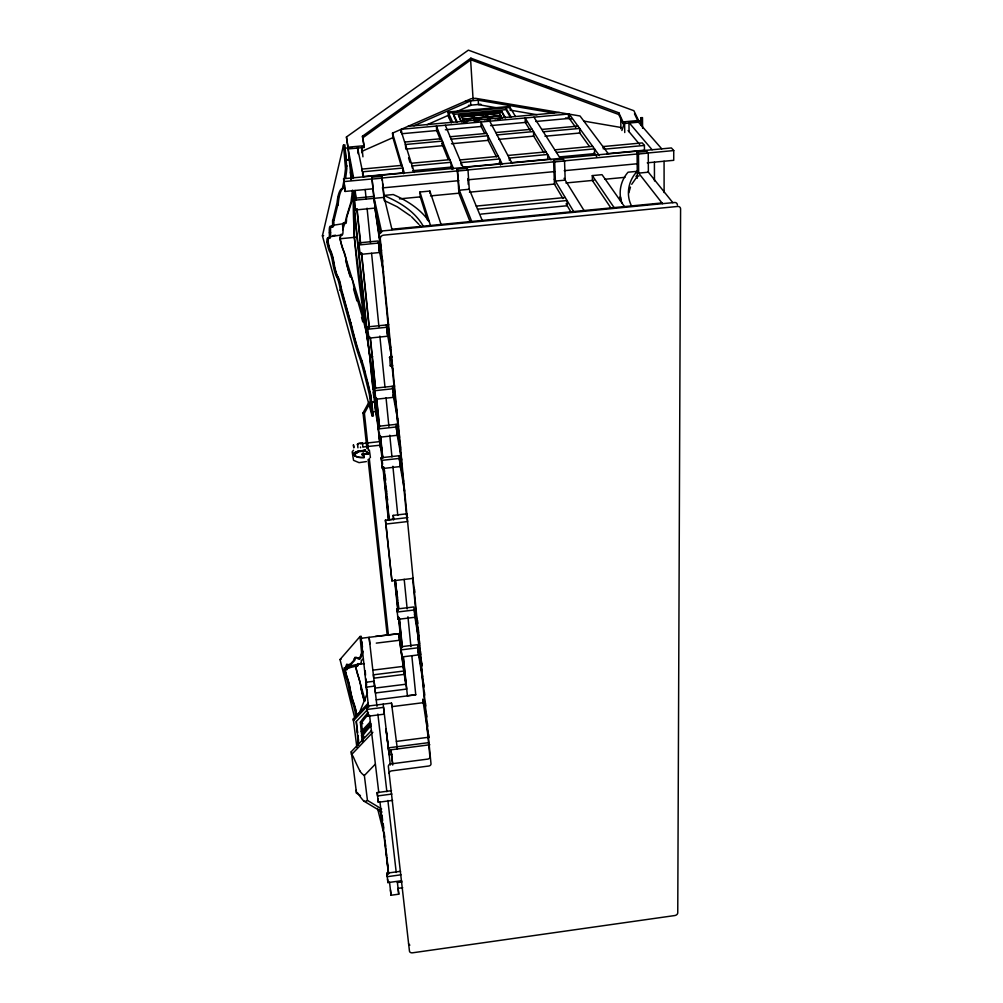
<?xml version="1.0" encoding="UTF-8"?>
<svg xmlns="http://www.w3.org/2000/svg" width="1003" height="1003" viewBox="0 0 1003 1003"><rect width="100%" height="100%" fill="white"/><g stroke="black" fill="none" stroke-linecap="round" stroke-linejoin="round"><path stroke-width="1.5" d="M373.154 188.777L345.12 191.435L343.59 178.722L671.396 147.942L673.74 150.563L673.728 160.317L647.248 162.825M353.42 190.62C351.263 270.12 372.063 348.141 378.708 427.027M354.598 190.695L354.197 237.372L378.871 426.451M620.23 198.569L620.293 196.463M618.776 114.505L618.826 112.8L470.871 58.161L362.459 136.232L364.227 147.454L348.166 148.933L346.449 136.985L468.363 50.15L633.896 110.719L638.547 120.473L638.485 122.19L622.963 123.62L618.776 114.505L470.934 59.791L362.622 137.95M622.963 123.62L623.013 121.902L618.826 112.8M640.779 122.291L641.093 117.677L642.497 117.614L642.584 128.296M328.533 238.1A9.992 1.655 80.2 0 0 328.131 241.598L328.244 242.538A10.03 1.655 80.3 0 0 330.438 250.462L330.952 251.44A12.788 2.106 80.2 0 1 333.798 261.72L334.262 264.466A14.293 2.395 80.2 0 0 337.597 276.151L338.274 277.342A12.375 2.069 80 0 1 341.384 288.839L351.928 326.965A84.478 15.17 80 0 0 361.243 358.71L363.136 364.616A192.363 30.128 79 0 1 370.646 394.304L373.367 415.681L372.113 415.906L369.38 394.53A192.4 29.99 79 0 0 361.882 364.841L359.989 358.936A84.49 15.108 80 0 1 350.686 327.179L340.142 289.04A12.375 2.056 80 0 0 337.046 277.543L336.369 276.352A14.293 2.382 80.2 0 1 333.046 264.654L332.57 261.908A12.788 2.094 80.1 0 0 329.724 251.628L329.222 250.662A10.03 1.642 80.3 0 1 327.028 242.726L326.915 241.786A10.005 1.642 80.2 0 1 327.793 238.162L328.232 238.526A13.001 2.144 80.4 0 0 329.385 233.799L329.285 231.543A14.456 2.42 80.3 0 1 330.727 226.39L331.366 227.042A12.801 2.144 80.5 0 0 332.57 221.324L337.033 202.832A85.456 15.333 80.2 0 1 341.647 188.752L343.741 188.15L344.104 186.495A239.504 38.841 81.9 0 0 344.418 184.928M331.98 226.202L332.62 226.854A12.801 2.156 80.5 0 0 333.823 221.136L338.337 202.631A85.443 15.396 80.2 0 1 342.976 188.551L343.741 188.15M345.609 178.12A239.504 38.841 81.9 0 0 346.85 168.429L344.882 144.883L343.502 145.071L345.483 168.617A239.554 38.666 81.9 0 1 342.763 186.696L342.399 188.338M360.604 451.563A14.819 6.62 -6 0 1 362.961 451.124L362.936 450.811A14.819 6.607 -6 0 0 359.801 451.438A7.309 3.247 -6 0 0 355.087 455.023A7.297 3.247 -6 0 0 355.125 455.337A5.73 2.545 -6.1 0 0 356.592 456.816L356.855 456.917A10.218 4.539 -6 0 0 364.051 457.594L364.177 456.503A2.934 1.304 -6.1 0 0 363.525 455.588A6.921 3.072 -5.9 0 1 362.196 454.547A2.683 1.191 -6 0 1 363.124 453.206A4.037 1.793 -6 0 0 365.97 453.745L368.314 453.782A1.993 0.89 -6 0 0 367.725 452.729A10.732 4.764 -6.1 0 0 365.418 451.062A3.887 1.718 -5.9 0 1 365.28 450.034L364.716 449.871A4.513 1.993 -5.9 0 0 363.412 450.46L358.522 451.149M364.051 457.594L364.202 456.816A2.934 1.304 -6.1 0 0 363.55 455.901A6.921 3.072 -5.9 0 1 362.221 454.861A2.683 1.191 -6 0 1 363.161 453.519L363.124 453.206M628.818 192.827L630.461 187.072M362.961 651.21L362.722 652.276A191.071 25.576 78.8 0 1 360.102 658.871L359.087 658.532M372.113 415.906L322.414 235.83L343.502 145.071M392.687 365.606L390.255 365.857L389.753 357.131L391.797 360.917M342.474 226.001L343.264 222.967M365.619 322.302L339.804 238.789L341.208 234.376M342.625 229.975L353.482 196.237M621.885 130.515L624.593 122.466L624.744 132.546M358.848 714.186L367.487 692.785M390.255 365.857C391.383 363.788 392.361 368.176 392.712 368.979M366.91 448.642L363.023 412.935L368.991 402.053M368.44 450.535L364.402 413.249L369.631 403.733M631.74 184.289L637.319 176.327M662.544 203.684L637.269 171.325C628.417 180.277 625.609 194.595 631.539 205.903M354.56 717.233L340.017 659.523L360.027 636.516L361.193 636.266L361.519 638.999M368.502 704.871L353.457 720.781L353.282 718.95L368.302 703.065M358.447 745.317L356.266 721.508L367.925 709.196M361.243 731.388L370.37 721.784M370.583 723.802L361.431 733.419L360.353 722.147A33.776 13.841 -58.9 0 1 368.477 712.418M359.751 770.68A195.058 87.035 42.5 0 1 353.332 756.876A4.025 1.968 39.7 0 0 351.539 754.62L351.301 751.673L371.499 730.485M351.539 754.62L372.865 732.278M381.679 808.982L367.449 800.407L364.365 775.532L375.21 764.273M364.666 450.673L364.666 450.334A1.68 0.74 -5.9 0 0 364.666 450.673L365.28 450.034M353.62 454.585L354.335 454.509A9.14 4.062 -6 0 0 354.874 456.064L354.912 456.365A9.127 4.062 -6 0 1 354.372 454.81L354.335 454.509M363.412 658.971L361.243 660.475A9.328 1.266 77.8 0 1 360.679 663.422M353.47 450.234L352.178 451.877L353.545 460.339L359.061 462.646L366.358 461.581M353.532 454.083L354.335 454.058M427.002 124.786L448.203 115.383M456.678 111.621L470.808 105.353L470.52 100.889L413.9 125.776M361.795 151.378L393.239 137.486M401.3 166.185L392.913 137.624L392.512 133.123L400.673 129.55L414.264 172.453M401.589 132.246L401.338 129.262L471.059 98.733L475.598 98.319L568.413 114.029L568.551 118.479L535.815 121.476M353.758 453.544L354.623 453.569M354.021 453.105C358.121 452.278 352.178 453.72 354.886 453.13M354.473 452.704C359.099 451.839 352.304 453.318 355.526 452.717M347.853 664.939L348.919 664.701M346.048 666.23L347.101 665.992A13.591 1.73 77.8 0 1 347.076 664.387M349.947 666.017L361.017 663.522M346.8 668.299L357.682 665.829M340.017 659.523L341.058 659.297M360.503 446.999L360.579 447.714M355.238 452.215C359.952 451.576 353.244 452.704 356.165 452.278M370.232 398.153L371.499 397.915M372.351 409.086L371.611 402.103L374.508 401.576M370.746 402.968L372 402.742M361.042 361.744L362.296 361.519M349.784 323.33L351.037 323.129M340.28 289.917L341.509 289.717M340.055 290.306L341.296 290.105A10.757 1.793 80 0 0 340.594 286.068M336.72 276.953L337.948 276.765M357.306 451.337L359.55 451.287M357.018 452.19L356.103 451.764L358.221 451.425M356.128 452.077L358.259 451.739M332.77 263.099L333.999 262.911M329.46 251.114L330.677 250.926M322.414 235.83L323.618 235.642M332.795 235.667L335.616 235.229M342.123 234.852L329.423 236.808A11.372 1.881 80.4 0 0 329.912 236.332M327.994 238.338L329.46 238.338A13.001 2.144 80.4 0 0 330.614 233.611L330.526 231.342A14.443 2.42 80.3 0 1 331.203 226.189M326.94 242.212L328.157 242.011M334.087 225.111L345.596 223.356M331.065 226.741L332.306 226.553M329.335 232.821L330.576 232.633M332.507 220.535L333.773 220.347M336.807 205.302L338.111 205.113M345.132 160.48L346.499 160.292M345.722 166.147L347.101 165.959M347.978 147.93L344.882 148.218L346.11 159.841L348.944 159.439M400.974 874.804L387.221 876.697L386.845 873.174L400.561 871.306M386.845 873.174L387.923 882.602L401.651 880.722M397.401 882.515L402.04 881.875M398.078 888.357L402.73 887.718M389.528 882.126L391.032 895.253L398.755 894.187L398.141 888.808M391.91 794.05L377.529 795.956L377.178 792.571L391.509 790.677M377.178 792.571L378.294 802.275L392.637 800.381M396.423 741.405L428.808 737.23L428.494 734.071M428.105 742.721L388.399 747.849L390.305 765.001M392.7 765.076L390.982 749.793L429.861 744.765M392.186 754.406L389.189 754.795L383.159 704.156M392.411 706.576L424.194 702.551M366.822 706.225L367.976 716.242L384.312 714.161L383.547 707.378L367.161 709.447L366.822 706.225L391.509 703.103L397.364 749.141M374.633 686.102L366.208 687.155L365.694 682.303L374.081 681.263L376.978 706.288M374.884 688.108L406.002 684.209M407.394 695.743L415.731 694.703M376.225 699.818L415.756 694.828L411.832 655.724M358.184 664.375L364.39 663.61M372.84 670.154L403.269 666.368M403.946 671.007L373.379 674.818L373.768 678.191L404.297 674.38L398.667 633.695L375.523 636.391M418.176 627.514L417.21 627.627L420.871 659.009M401.3 633.369L361.168 638.284L367.349 696.17L366.922 689.951M376.275 643.124L399.357 640.29M400.799 646.759L401.25 649.856L417.925 647.8L418.615 654.884L401.99 656.94L400.799 646.759L417.424 644.703L422.677 676.9M396.875 609.009L397.326 612.031L414.239 609.974L414.954 617.271L398.078 619.315L396.875 609.009L413.737 606.965L418.702 636.867M407.945 517.586L385.39 520.181L391.922 580.9L413.086 578.38M393.64 519.968L393.176 515.379L407.13 513.774M387.622 519.98L393.439 519.316M385.39 520.181L385.967 524.055L407.594 521.56L406.917 517.698M381.993 465.868L382.419 468.564L400.272 466.558L399.482 458.396L381.566 460.402L381.153 457.732L401.363 455.475M378.758 434.675L379.172 437.283L397.238 435.302L396.423 426.952L378.294 428.945M379.56 441.458L379.184 437.809L380.087 437.709L380.463 441.358M357.595 444.843C356.592 443.1 363.236 441.721 362.597 444.291M359.989 443.777L379.736 441.621L380.15 445.207L362.898 447.012M379.184 437.809L379.999 442.937L380.902 442.837M380.099 445.257L380.501 447.827L381.416 447.727M353.645 454.898L354.372 454.81M372.652 411.882L377.316 411.38M398.341 424.119L377.893 426.35L379.172 437.283M373.931 388.261L374.332 390.744L392.7 388.775L393.54 397.351L375.222 399.319L373.931 388.261L394.668 386.042M371.611 402.103L375.874 401.639M372.74 356.717L369.819 357.03L354.435 209.552L357.507 209.251M389.477 357.394L391.935 357.131M389.44 357.557L391.885 357.294M367.549 326.89L367.938 329.21L386.719 327.266L387.584 336.218L368.866 338.161L367.549 326.89L388.738 324.709M359.801 252.33L360.165 254.423L379.435 252.53L378.52 243.052L359.174 244.945L358.811 242.876L378.081 240.983L382.557 262.134M476.262 206.079L565.228 197.503M477.553 209.188L567.046 200.537L567.222 205.74L480.964 214.103M391.897 229.223L661.967 202.945M339.804 238.789L356.955 237.109M382.306 187.912L458.81 180.665M467.824 179.813L554.897 171.563M564.225 170.686L637.908 163.702M354.172 198.268L354.523 200.199L384.187 197.365L381.917 176.252L371.862 177.192L375.109 208.085L355.538 209.966L354.172 198.268L373.743 196.4L381.654 232.132M391.985 229.612L383.723 195.447L393.214 194.544C407.105 200.625 420.621 209.113 429.347 221.788M427.692 220.51L420.332 197.052L419.918 192.012L429.861 191.059L441.069 224.434M610.739 207.721L592.434 180.615L592.309 175.6L602.026 174.672L624.468 206.593M637.269 171.325L628.054 172.203C620.732 180.465 618.036 192.664 621.998 203.095M399.432 198.87L421.21 196.789M430.538 195.898L460.101 193.077M469.442 192.187L555.01 184.013M565.905 182.972L593.914 180.302M604.796 179.261L625.019 177.33M635.915 176.29L639.024 175.989M411.343 163.251L449.858 159.653M554.809 149.848L592.635 146.325M402.053 165.345L361.845 169.106L362.422 171.826L402.842 168.04L403.256 172.842L362.898 176.628L362.534 173.03M459.951 159.941L498.328 156.355M507.894 155.465L546.033 151.892M603.317 148.92L603.267 146.551L642.284 142.902L644.415 145.435L644.453 150.199L606.79 153.735M556.452 152.431L594.491 148.87L594.603 153.635L559.661 156.907M644.415 145.435L605.185 149.096L603.267 146.551M412.597 170.711L451.25 167.087L450.911 162.298L412.195 165.921L412.396 168.316M462.935 167.238L499.92 163.765L499.657 158.975L461.067 162.586L461.23 164.993M511.054 162.724L547.826 159.276L547.638 154.487L509.273 158.073L509.399 160.467M457.268 169.168L467.21 168.228L468 170.046L469.254 189.266L459.336 190.206L457.268 169.168L458.935 193.366L470.332 222.403M553.568 160.116L563.398 159.189L564.539 160.969L565.19 180.126L555.386 181.054L554.672 161.897L553.568 160.116L554.471 184.239L562.971 198.581M637.068 152.268L646.797 151.353L648.239 153.083L648.377 172.19L638.673 173.118L638.485 154.011L637.068 152.268L637.331 178.221M343.59 178.722L344.067 181.581L372.063 178.948M381.391 178.07L457.594 170.899M466.922 170.021L554.007 161.822M563.335 160.944L637.983 153.923M647.311 153.045L673.74 150.563M372.289 179.061L382.381 178.108M458.007 170.986L468 170.046M554.672 161.897L564.539 160.969M638.485 154.011L648.239 153.083M401.727 133.738L437.584 130.453M445.382 129.738L481.239 126.466M490.592 125.601L526.462 122.328M450.159 136.747L486.656 133.399M495.758 132.559L532.054 129.224M346.449 136.985L347.991 147.203L364.064 145.723L364.227 147.454M623.013 121.902L638.547 120.473M404.635 142.062L441.433 138.677M541.77 129.437L577.954 126.115M638.058 121.238L641.055 120.962M351.288 179.361L348.054 148.369L352.091 148.005M630.461 122.366L636.516 121.814M451.162 139.154L487.859 135.769L488.135 140.357L451.488 143.742M497.012 134.929L533.496 131.569L533.696 136.145L498.779 139.367M543.275 131.794L579.646 128.434L579.772 133.023L544.98 136.232M407.343 148.958L442.737 145.686L442.398 141.084L405.413 144.495L405.801 149.096M346.11 159.841L349.194 159.552M465.003 101.378L483.734 99.698M468.401 105.378L480.863 104.249M451.262 122.918L448.466 116.549L448.153 111.997L509.499 106.456L515.492 116.524M453.08 114.417L505.901 109.628L510.439 117.401M460.452 120.21L458.509 115.182L501.738 111.27L505.537 117.915M458.584 116.172L501.788 112.248L504.822 117.577M464.239 122.165L461.731 116.611L499.381 113.201L502.327 118.454M461.744 116.862L499.394 113.439L501.613 117.389M462.935 119.382L500.911 115.909M408.096 126.303L559.498 112.512M467.686 121.363L461.631 121.915L458.509 115.182M473.742 120.811L478.281 120.398M484.336 119.846L490.392 119.294M494.93 118.881L500.986 118.329M467.273 121.639L464.226 121.927L461.731 116.611M476.425 120.811L479.472 120.536M487.094 119.833L490.141 119.558M497.764 118.868L500.81 118.592M401.338 129.262L568.413 114.029M360.98 450.961L363.45 450.773A4.513 1.993 -5.9 0 1 364.753 450.184M353.57 454.397L354.372 454.372M354.498 453.005L355.551 453.017M354.046 453.419L354.924 453.431M353.796 453.857L354.661 453.883M355.275 452.516L356.19 452.591M356.103 451.764L356.993 451.877M358.485 450.836L359.525 450.986M575.797 127.481L569.428 118.63L569.29 114.166L580.022 115.984L608.044 153.421M553.794 113.038L478.23 100.187L478.494 104.663L496.974 107.848M565.529 117.953L571.672 119.006M583.984 121.125L620.882 127.456M510.84 110.23L537.019 114.743M363.023 412.935L364.402 413.249M546.334 86.509L550.71 88.126M383.723 195.447C399.194 201.916 414.766 211.157 423.241 226.164M370.972 724.016A34.252 14.18 -59.2 0 0 361.531 735.011L363.976 736.478M363.964 801.159L382.043 812.041M360.441 795.555L356.504 793.172L351.301 751.673M360.353 722.147L362.773 723.614M410.465 215.858L397.226 206.794L384.199 200.5L382.619 183.637M411.543 216.748L418.84 224.321M638.033 121.676L661.754 148.845M652.113 149.748L628.944 122.504L629.069 131.732M628.091 130.566L639.651 144.445M647.888 171.601L672.85 202.681M569.29 114.166L599.355 155.565M579.433 132.546L589.451 146.463M594.002 152.795L596.722 156.593M419.655 225.311L421.084 227.342M592.309 175.6L614.124 207.596M365.97 453.745L368.352 454.083A1.993 0.89 -6 0 0 367.762 453.043A10.732 4.777 -6.1 0 0 366.647 451.989M533.947 117.163L560.69 159.063M564.05 178.283L584.034 210.517M551.011 159.978L525.121 117.978L525.321 122.429L530.173 130.377M533.408 135.668L543.927 152.882M554.283 179.224L573.641 211.533M566.068 203.797L570.707 211.62M505.813 107.885L511.104 116.925M488.273 117.063L489.64 119.858M488.173 117.088L486.831 114.329L488.285 117.313M489.74 121.2L512.157 163.502M502.428 164.417L480.876 122.002L481.139 126.466L484.612 133.374M488.085 140.27L496.435 156.832M499.206 162.348L500.597 165.119M476.024 120.849L473.391 115.558L476.036 121.1M475.159 121.175L472.538 115.884M346.148 668.412L346.361 668.838A10.97 1.379 77.9 0 0 347.464 667.672L347.414 666.243A12.199 1.555 77.8 0 1 347.514 664.6M634.498 113.828L637.82 120.799M452.955 112.675L457.117 121.839M453.669 115.734L456.641 122.303M448.153 111.997L452.679 122.241M445.294 125.25L463.336 167.965M469.078 188.827L482.23 220.434M453.557 168.88L436.38 126.065L436.706 130.54L440.154 139.179M441.771 143.253L448.165 159.327M451.037 166.523L452.177 169.407M458.584 188.326L471.698 221.45M419.918 192.012L430.488 225.462M408.572 157.897L409.976 162.386M392.512 133.123L404.41 173.356M402.629 170.686L403.507 173.695M341.71 291.572L350.9 323.819A86.208 15.484 80 0 0 352.341 329.937M355.501 666.255L365.18 700.696M345.596 260.567L350.21 277.016M353.57 288.989L356.93 300.963M361.544 317.424L362.798 321.913M372.539 412.684L373.367 415.681M362.497 443.589L362.459 443.213M360.804 687.895L363.888 699.969M377.517 808.368L383.246 831.148L380.977 814.975A169.494 19.12 77.3 0 0 379.711 809.484M381.353 252.844L374.683 206.142L380.651 233.36M357.507 444.141L357.758 446.26M357.469 147.504L363.625 176.841M383.497 271.876L378.733 247.728M386.268 324.959L390.694 347.477M391.571 356.642L386.845 330.902M348.054 148.369L353.608 177.782M392.236 386.293L396.737 410.277M349.031 157.672L352.943 178.609M393.076 394.843L397.589 419.041M395.947 424.369L400.636 449.983M397.038 434.211L401.739 460.026M355.187 207.997L355.538 209.966M399.006 455.738L403.595 481.277M400.072 465.392L404.66 491.119M382.256 258.247L382.695 260.855M362.459 136.232L364.064 145.723M380.902 246.813L381.554 250.675M416.859 623.841L416.37 620.882L419.304 651.123L421.787 666.218M417.361 626.8L417.85 629.759M418.339 632.717L418.828 635.676M368.477 335.817L368.866 338.161M414.452 614.237L419.668 645.794M380.689 245.484L374.683 206.142M421.373 662.08L421.887 665.152M418.113 651.774L423.868 687.193M355.726 715.264L355.614 714.587A10.557 1.316 77.6 0 0 352.918 703.705L352.316 702.087A12.136 1.517 77.7 0 1 349.408 690.791L349.006 688.547A10.87 1.342 77.8 0 0 346.524 678.705L346.073 677.451A8.488 1.053 77.8 0 1 344.154 669.854L344.067 669.164A8.475 1.053 77.8 0 1 344.907 668.261L345.308 669.076A10.97 1.379 77.9 0 0 346.411 667.923L346.348 666.481A12.199 1.542 77.8 0 1 347.728 665.49L348.292 666.732A10.757 1.367 77.9 0 0 349.445 665.077L353.67 660.551A72.066 9.541 77.5 0 1 357.958 658.783L358.974 659.121A191.109 25.439 78.8 0 0 361.569 652.539L360.027 636.516M374.821 396.812L375.222 399.319M356.792 715.014L356.679 714.337A10.557 1.316 77.6 0 0 353.971 703.467L353.369 701.849A12.136 1.53 77.7 0 1 350.461 690.553L350.06 688.309A10.87 1.354 77.8 0 0 347.577 678.467L347.126 677.213A8.488 1.066 77.8 0 1 345.208 669.615L345.12 668.926A8.475 1.066 77.8 0 1 345.308 667.459M427.704 731.789L422.727 699.154L423.065 702.689M428.344 734.296L428.682 737.907M393.176 515.379L393.79 519.215M374.483 401.789L378.645 428.055M379.949 436.23L381.102 443.502L380.287 437.295M380.287 441.157L375.298 409.625L370.759 366.082M381.002 445.658L381.942 451.663M383.861 473.153L385.541 483.935M386.03 487.019L386.744 491.633M384.625 480.6L386.732 494.078M387.196 497.074L387.659 500.071M397.627 597.901L394.894 579.659L398.041 610.062M395.596 586.529L397.652 600.283M398.116 603.342L398.805 607.918M397.639 616.281L398.078 619.315M398.667 633.695L406.704 689.048L375.435 692.985L369.104 637.306L369.869 643.913M404.259 674.116L405.814 684.873M369.367 450.059L370.433 457.619M357.407 731.877L357.557 732.942M381.253 447.05L382.707 457.819M384.174 468.589L384.588 471.661M385.215 476.275L385.628 479.359M381.667 452.027L382.494 458.095M383.723 467.185L385.566 480.826M358.397 739.487L357.87 735.324L358.585 741.004M353.282 718.95L356.842 747.16M356.266 721.508L357.607 732.228M358.247 741.041L358.623 744M357.494 443.965L357.582 444.931M390.982 749.793L392.624 763.22M388.048 745.317L385.967 728.905L389.076 754.156M365.694 682.303L368.615 707.353M369.543 715.114L378.808 792.759M379.924 801.573L388.437 873.513M361.832 641.732L362.484 647.186M362.635 444.617L362.873 446.686M353.608 446.185C353.006 441.107 354.222 451.576 353.62 446.435M377.868 714.061L386.87 791.693M387.885 800.457L396.235 872.447M397.313 881.762L398.755 894.187M382.08 815.301L382.632 820.717M382.983 823.827L383.673 830.058M383.986 832.415L388.537 873.638L386.982 858.167M391.509 703.103L391.897 706.639M369.28 458.296L388.462 635.375L387.171 634.974L368.088 459.512M357.845 447.05L357.933 447.839M383.196 823.526L383.685 828.077M384.199 832.277L384.663 837.192M385.177 841.404L385.641 846.306M385.967 849.353L386.619 855.421M390.455 889.862L391.032 895.253M387.797 866.542L388.575 873.826M344.067 181.581L345.12 191.435M387.559 879.092L387.923 882.602M358.811 242.876L360.165 254.423M381.153 457.732L382.419 468.564M352.417 190.206L353.369 201.34L352.254 190.557M350.323 172.077L351.125 179.775M369.781 358.598L372.966 389.101M373.279 392.148L373.755 396.724M354.41 212.824L368.063 343.578M385.967 524.055L391.922 580.9M377.93 798.889L378.294 802.275M355.162 190.482L356.128 199.81M357.093 209.138L360.629 243.34M361.594 252.668L369.317 327.291M370.433 338.174L375.573 387.923M376.702 398.805L379.598 426.789M380.563 436.117L382.807 457.882M383.773 467.21L389.239 520.068M395.508 580.699L398.404 608.683M399.37 618.011L402.416 647.549M403.382 656.877L407.419 695.881M354.949 190.708L355.752 198.494M356.88 209.401L360.428 243.679M361.556 254.586L369.129 327.831M370.107 337.171L375.423 388.6M376.388 397.94L379.447 427.554M380.413 436.907L382.519 457.155M383.647 468.062L388.963 519.491M395.245 580.261L398.316 609.862M399.119 617.647L402.178 647.261M403.143 656.614L406.052 684.66M381.115 446.661L382.281 457.932M383.246 467.248L388.713 520.03M398.843 617.823L400.448 633.344M379.385 433.183L379.698 436.292M380.513 444.066L381.955 458.07M382.281 461.179L382.607 464.289M382.933 467.398L388.412 520.269M394.706 580.925L397.765 610.476M398.404 616.695L400.184 633.796M403.382 667.484L403.62 669.728M379.999 442.937L380.501 447.827M367.637 712.995L367.976 716.242M357.632 149.058L358.096 153.71M362.936 156.819L361.92 146.651L362.183 152.657M361.632 149.71L361.933 152.694M365.205 189.529L366.133 198.857M367.073 208.185L370.508 242.538M371.586 253.283L378.933 326.74M379.861 336.093L385.014 387.547M386.042 397.865L388.913 426.526M389.778 435.189L391.96 456.954M392.888 466.282L397.802 515.392M404.196 579.32L407.155 608.946M407.933 616.745L410.929 646.634M347.991 147.203L348.166 148.933M371.862 177.192L373.743 196.4M374.144 200.575L374.42 203.358M396.223 427.153L396.486 429.923M399.269 458.459L399.533 461.167M414.515 589.112L414.816 592.234M417.524 620.293L417.825 623.402M418.427 629.633L418.727 632.755M419.467 640.817L419.743 643.763M420.533 651.461L420.834 654.583M421.436 660.814L421.736 663.923M423.542 682.629L423.83 685.751M424.432 691.982L424.733 695.104M425.485 702.89L425.786 706.012M426.538 713.81L426.839 716.919M427.441 723.163L427.742 726.272M398.329 423.73L398.617 426.764M399.357 434.362L399.645 437.396M400.235 443.464L400.673 448.015M397.414 418.113L397.702 421.135M398.003 424.156L400.335 448.354M406.666 516.846L379.36 234.715A3.573 3.448 -7.1 0 1 382.594 230.928L674.593 202.493A2.934 2.645 -44.2 0 1 677.376 205.001M412.559 577.64L429.911 756.901A2.395 1.893 -10.5 0 1 427.729 759.108L390.857 763.91A2.758 2.194 -9.1 0 0 388.362 766.442L409.462 951.132A2.871 2.094 -10 0 0 412.521 952.812L674.743 915.551A3.072 2.232 -17.7 0 0 677.752 912.843L680.586 208.963A2.946 2.67 -43.9 0 0 677.777 206.442L383.535 235.166A3.598 3.473 -7.4 0 0 380.287 238.977L431.002 763.81A2.407 1.906 -10.6 0 1 428.795 766.016L391.684 770.868A2.783 2.194 -9.1 0 0 389.177 773.413M362.459 732.127L361.556 722.875A33.763 13.866 -58.9 0 1 368.477 714.362M363.274 741.167L362.76 735.751A34.24 14.205 -59.2 0 1 370.972 725.909M361.531 735.011L362.183 741.781M381.917 176.252L382.331 180.678M357.833 736.465L358.46 743.273M400.673 129.55L400.937 132.534M356.241 790.163L356.504 793.172A4.037 1.856 -55.1 0 1 358.021 793.423A206.706 99.059 -51 0 0 363.55 800.833A6.871 3.197 -55 0 0 364.227 801.259L365.13 801.334A7.986 3.711 -55 0 0 367.449 800.407M429.861 191.059L430.049 193.579M448.943 117.627L448.617 113.063L510.113 107.497L510.276 110.531M366.17 679.069L366.596 685.287M365.242 670.731L365.543 675.207M365.844 679.683L366.245 685.638M467.887 178.547L468.276 184.439M470.633 60.067L473.077 99.159M501.738 111.27L501.788 112.248M470.871 58.161L470.934 59.791M620.744 118.417L620.907 128.76M620.544 197.265L620.606 201.164M641.093 117.677L641.168 125.312M654.395 162.147L654.483 180.941M664.074 161.232L664.111 192.551M364.365 775.52A7.899 3.887 40.2 0 1 361.607 773.238L360.541 771.959A6.808 3.348 40.2 0 1 359.751 770.68M366.007 454.046A4.037 1.793 -6 0 1 363.161 453.519M356.78 452.98A7.297 3.247 -6 0 1 357.294 452.679M354.912 456.365A8.325 3.699 -6 0 1 354.761 454.647M355.112 454.046A8.325 3.699 -6 0 1 355.651 453.481M356.378 452.93A8.325 3.699 -6 0 1 357.256 452.428M360.629 451.3A8.325 3.699 -6 0 1 363.186 450.936M365.318 450.334A3.887 1.718 -5.9 0 0 365.456 451.363A10.732 4.777 -6.1 0 1 366.434 451.851M354.874 456.064A8.325 3.699 -6 0 1 363.161 450.635M355.087 455.023A5.73 2.545 -6.1 0 0 356.554 456.515L356.817 456.616A10.218 4.526 -6 0 0 364.014 457.293M364.628 450.36A1.68 0.74 -5.9 0 1 364.716 449.871M409.863 945.102A2.846 2.094 -9.9 0 1 408.572 943.61M354.347 705.285A9.177 1.141 77.6 0 0 353.796 703.717A13.515 1.705 77.7 0 1 349.997 688.936A9.503 1.179 77.8 0 0 347.439 678.805A9.854 1.241 77.8 0 1 345.571 672.223M354.636 706.2A9.177 1.141 77.6 0 1 356.579 714.951M345.358 671.258A9.854 1.241 77.8 0 1 344.819 668.424M361.92 652.539A189.605 25.376 78.8 0 1 361.682 653.304M360.917 655.335A189.605 25.376 78.8 0 1 360.641 655.924M359.764 657.441A189.605 25.376 78.8 0 1 359.463 657.855M350.172 663.798A9.353 1.204 77.9 0 1 349.608 665.917M347.101 665.992A9.591 1.204 77.9 0 1 346.511 668.123M354.435 658.958A73.532 9.792 77.5 0 1 354.999 657.278M358.033 663.522A9.579 1.279 77.8 0 1 357.218 665.453M355.576 665.39A9.829 1.304 77.8 0 0 355.601 665.992A9.842 1.304 77.8 0 0 358.247 676.348A9.491 1.241 77.7 0 1 360.817 686.441A13.49 1.793 77.7 0 0 364.666 701.197M348.292 664.412A12.199 1.555 77.8 0 1 348.53 664.776M349.357 666.481A10.745 1.379 77.9 0 0 350.523 664.839L354.774 660.3A72.053 9.591 77.5 0 1 356.454 657.379M357.921 657.567A72.053 9.591 77.5 0 1 358.485 657.968M362.246 362.522A86.208 15.484 80 0 1 361.256 359.889M359.275 354.247A86.208 15.484 80 0 1 358.623 352.254M358.297 351.238A86.208 15.484 80 0 1 357.645 349.182M357.319 348.129A86.208 15.484 80 0 1 356.679 345.997M356.353 344.907A86.208 15.484 80 0 1 354.473 338.187M354.159 337.033A86.208 15.484 80 0 1 352.642 331.14M338.4 278.771A10.757 1.793 80 0 1 340.305 284.764M338.086 278.232A15.923 2.67 80.2 0 1 334.651 267.801M334.325 266.209A15.923 2.67 80.2 0 1 333.736 262.936A11.183 1.843 80.2 0 0 333.548 261.821M331.316 253.42A11.183 1.843 80.2 0 0 330.802 252.355A11.647 1.918 80.3 0 1 330.551 251.866M331.579 254.085A11.183 1.843 80.2 0 1 333.335 260.717M330.275 251.264A11.647 1.918 80.3 0 1 329.473 248.945M329.197 248.017A11.647 1.918 80.3 0 1 328.445 244.908M328.207 243.792A11.647 1.918 80.3 0 1 327.805 241.522A11.622 1.918 80.2 0 1 327.805 238.275M363.763 368.189A190.883 29.889 79 0 1 365.28 373.956M366.772 379.798A190.883 29.889 79 0 1 368.991 388.725M369.718 391.747A190.883 29.889 79 0 1 371.173 397.827M345.972 170.961A237.636 38.54 81.9 0 1 345.722 172.892M337.723 203.609A87.198 15.709 80.2 0 1 337.936 201.214M338.512 196.914A87.198 15.709 80.2 0 1 338.876 195.008M352.392 193.015A86.998 16.437 80.3 0 0 351.1 201.616L346.399 217.049A11.108 1.956 80.6 0 1 345.32 223.255M343.54 222.967A16.061 2.821 80.4 0 0 342.976 229.725A11.346 1.968 80.5 0 1 341.684 234.614A11.597 2.006 80.3 0 0 340.381 239.567A11.622 2.019 80.4 0 0 343.415 250.386A11.158 1.931 80.2 0 1 346.374 260.93A15.898 2.796 80.3 0 0 350.774 276.176A10.732 1.881 80.1 0 1 354.009 288.024L363.713 321.65A86.007 16.198 80.1 0 0 367.311 335.992M500.785 115.696L462.922 119.144L500.785 115.696M487.282 116.925L485.954 114.417L487.282 116.925M488.749 119.683L487.408 117.138L488.749 119.683"/></g></svg>
